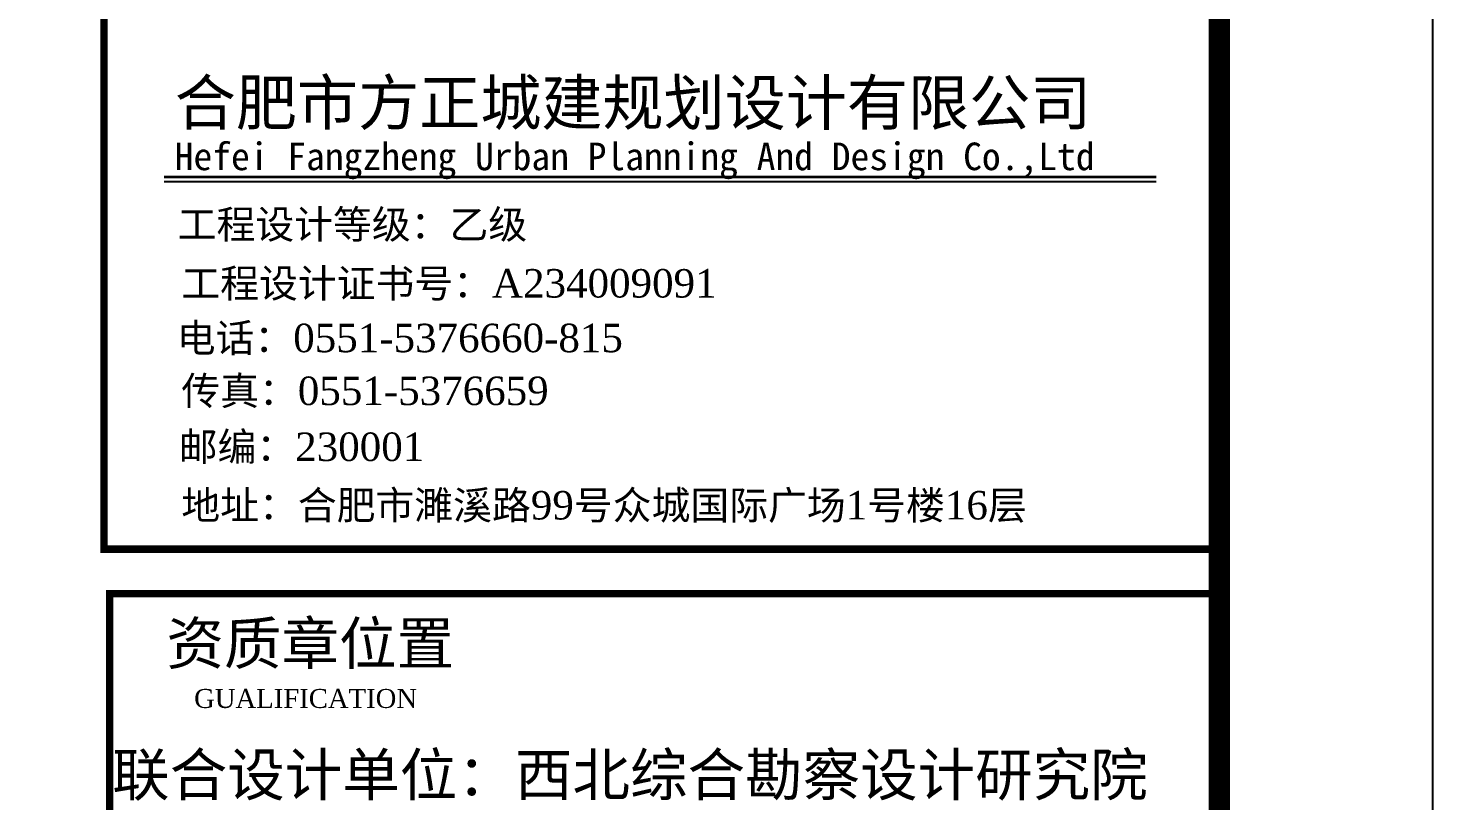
# Model space of a CAD drawing. Extents: x 962303 to 1579583, y -174742 to 224716.
# Drawn here: x 1569719 to 1579583, y 129403 to 134831 of the extents above; entities that cross this region are included whole.
import ezdxf

# ---------------------------------------------------------------- set-up
doc = ezdxf.new("R2010")
doc.units = 0
doc.header["$LTSCALE"] = 1000
doc.header["$MEASUREMENT"] = 0
doc.layers.add('PUB_TEXT', color=7, linetype='Continuous')
doc.layers.add('PUB_TITLE', color=4, linetype='Continuous')
doc.styles.add('-黑体', font='simhei.ttf', dxfattribs={"width": 0.7})
doc.styles.add('GHF', font='times.ttf')
doc.styles.add('STYLE1', font='simhei.ttf', dxfattribs={"width": 0.8})

msp = doc.modelspace()

# ---------------------------------------------------------------- linework, layer by layer
at = {"color": 4, "lineweight": 35}
msp.add_line((1570673.2, 133787), (1577641.2, 133787), dxfattribs=at)
at = {"color": 4, "lineweight": -2}
msp.add_line((1570673.2, 133753.5), (1577641.2, 133753.5), dxfattribs=at)
at = {"layer": 'PUB_TITLE'}
msp.add_lwpolyline([(1334333.3, 77258.1), (1579583.3, 77258.1), (1579583.3, 140258.1), (1334333.3, 140258.1)], close=True, dxfattribs=at)
at = {"layer": 'PUB_TITLE', "const_width": 150}
msp.add_lwpolyline([(1338083.3, 78758.1), (1578083.3, 78758.1), (1578083.3, 138758.1), (1338083.3, 138758.1)], close=True, dxfattribs=at)
at = {"layer": 'PUB_TITLE', "color": 4, "const_width": 52.4}
for points in [[(1570251.8, 131170.9), (1578039.3, 131170.9), (1578039.3, 138742.7), (1570251.8, 138742.7)], [(1570291.4, 122888.4), (1578078.9, 122888.4), (1578078.9, 130859.5), (1570291.4, 130859.5)]]:
    msp.add_lwpolyline(points, close=True, dxfattribs=at)

# ---------------------------------------------------------------- texts
at = {"layer": 'PUB_TEXT'}
for s, height, style, p in [('合肥市方正城建规划设计有限公司', 314.581, '-黑体', (1570748.5, 134150.3)), ('Hefei Fangzheng Urban Planning And Design Co.,Ltd', 193.782, '-黑体', (1570748, 133833)), ('工程设计等级：乙级', 199.93, 'GHF', (1570769, 133352.2)), ('工程设计证书号：A234009091', 199.931, 'GHF', (1570794.7, 132938.5)), ('电话：0551-5376660-815', 199.931, 'GHF', (1570762.4, 132554.6)), ('传真：0551-5376659', 199.931, 'GHF', (1570794.7, 132183.4)), ('邮编：230001', 199.93, 'GHF', (1570776.4, 131790.6)), ('地址：合肥市濉溪路99号众城国际广场1号楼16层', 199.931, 'GHF', (1570794.7, 131380)), ('资质章位置', 296.19, 'STYLE1', (1570690.2, 130362.3)), ('GUALIFICATION', 133.288, 'GHF', (1570884.4, 130056.2)), ('联合设计单位：西北综合勘察设计研究院 ', 296.195, 'STYLE1', (1570309, 129439.6))]:
    msp.add_text(s, height=height, dxfattribs=dict(at, style=style)).set_placement(p)

doc.saveas('drawing.dxf')
